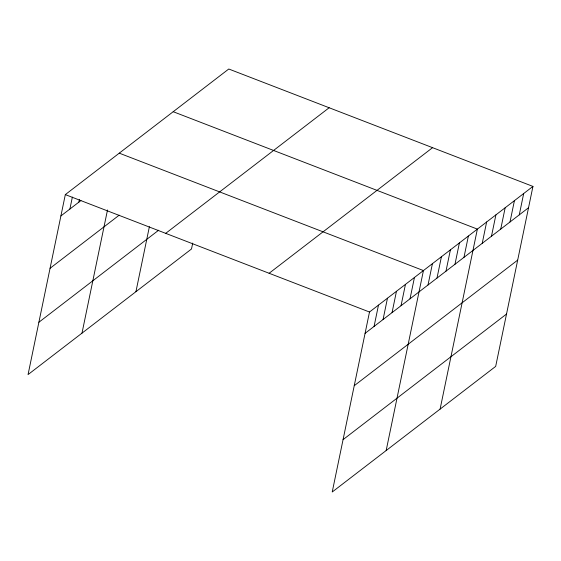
<?xml version="1.0" encoding="UTF-8"?>
<svg xmlns="http://www.w3.org/2000/svg" width="561" height="561" viewBox="0 0 561 561"><rect width="100%" height="100%" fill="white"/><g stroke="black" fill="none" stroke-linecap="round" stroke-linejoin="round"><path stroke-width="0.84" d="M532.95 186.413L369.496 312.014L332.224 491.99L495.679 366.396L532.95 186.413L228.776 69.01L65.321 194.604L28.05 374.587L191.504 248.986L192.725 243.074M69.894 209.036L72.369 197.086M78.884 202.128L79.417 199.569M81.99 333.143L107.502 209.961M135.93 291.692L149.387 226.7M374.068 326.439L378.486 305.107M383.058 319.532L387.476 298.193M392.048 312.624L396.466 291.285M401.038 305.717L405.456 284.378M410.028 298.81L414.446 277.471M386.164 450.546L423.436 270.563L119.262 153.16M428.008 284.995L432.426 263.656M436.998 278.088L441.416 256.749M445.988 271.173L450.406 249.841M454.978 264.266L459.396 242.934M463.968 257.359L468.386 236.027M440.105 409.095L477.376 229.112L173.202 111.709M482.222 243.334L486.639 221.995M491.485 236.216L495.903 214.884M500.742 229.098L505.159 207.766M510.005 221.981L514.423 200.649M519.269 214.863L523.686 193.531M60.904 215.943L80.959 200.536M50.062 268.298L119.213 215.158M38.891 322.238L158.679 230.192M165.698 233.348L329.153 107.747M269.119 273.27L432.573 147.669M365.078 333.346L528.532 207.745M354.236 385.702L517.691 260.101M343.066 439.642L506.52 314.041M65.321 194.604L369.496 312.014"/></g></svg>
